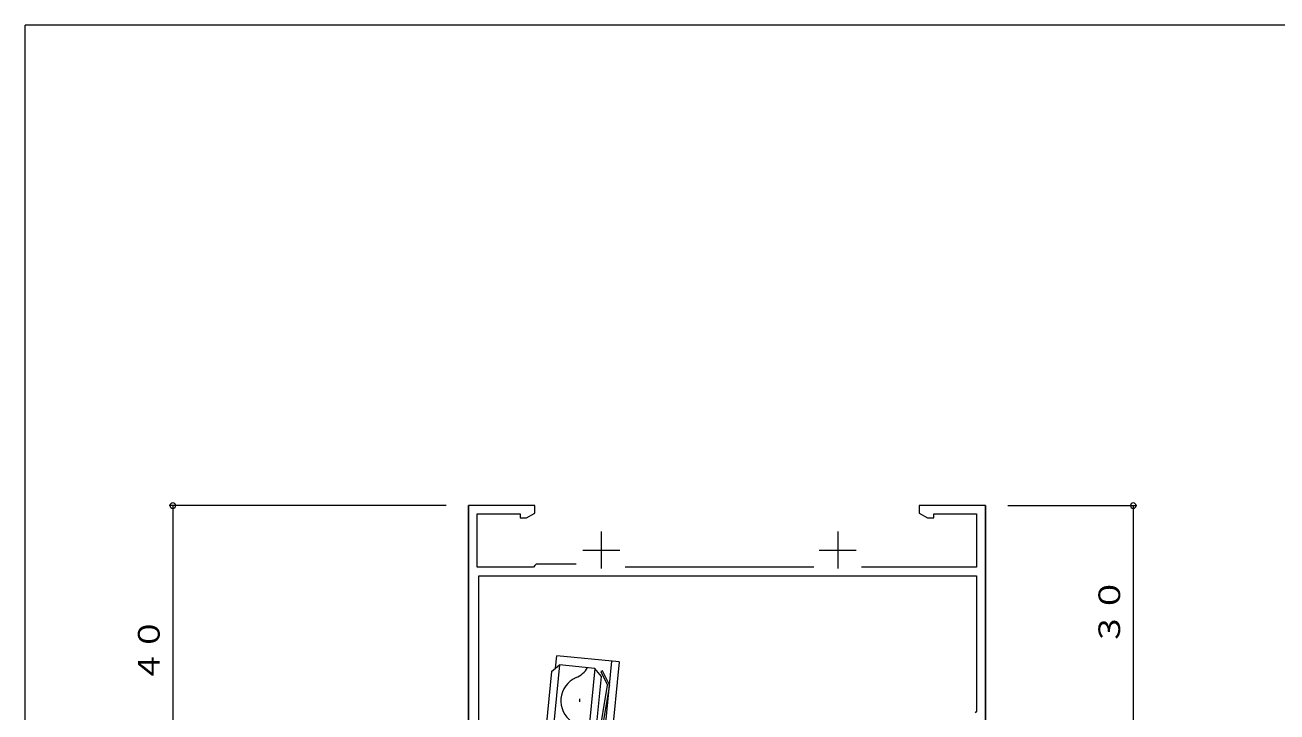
# Model space of a CAD drawing. Units: millimetres on the paper. Extents: x -420 to 373, y -297 to 267.
# Drawn here: x -417.7 to -248.3, y 171.5 to 264.4 of the extents above; entities that cross this region are included whole.
import ezdxf
from ezdxf.enums import TextEntityAlignment as Align

# ---------------------------------------------------------------- set-up
doc = ezdxf.new("R2010")
doc.units = ezdxf.units.MM
for name, color, linetype, lineweight in [('0-1_YKK_ZWAK', 7, 'Continuous', 9), ('0-3_YKK_11', 7, 'Continuous', 9), ('0-4_YKK_12', 2, 'Continuous', 9), ('0-6_YKK_13', 4, 'Continuous', 9), ('0-7_YKK_D', 6, 'Continuous', 9)]:
    doc.layers.add(name, color=color, linetype=linetype, lineweight=lineweight)
doc.styles.add('ＭＳ ゴシック', font='')
doc.styles.get('ＭＳ ゴシック').set_extended_font_data('MS Gothic')

msp = doc.modelspace()

# ---------------------------------------------------------------- linework, layer by layer
at = {"layer": '0-1_YKK_ZWAK'}
for p in [(-417.7, -260.6), (352.3, 264.4)]:
    msp.add_line(p, (-417.7, 264.4), dxfattribs=at)
at = {"layer": '0-3_YKK_11'}
for p, q in [((-357.7, 199.399), (-357.7, 159.399)), ((-348.7, 199.399), (-357.7, 199.399)), ((-356.5, 198.299), (-350.7, 198.299)), ((-356.5, 191.099), (-356.5, 198.299)), ((-350.7, 198.299), (-350.7, 197.749)), ((-349.826, 197.749), (-348.7, 198.399)), ((-348.7, 198.399), (-348.7, 199.399)), ((-296.7, 199.399), (-296.7, 198.399)), ((-287.7, 199.399), (-296.7, 199.399)), ((-296.7, 198.399), (-295.575, 197.749)), ((-294.7, 198.299), (-288.9, 198.299)), ((-294.7, 197.749), (-294.7, 198.299)), ((-288.9, 198.299), (-288.9, 191.099)), ((-287.7, 169.399), (-287.7, 199.399)), ((-350.7, 197.749), (-349.826, 197.749)), ((-295.575, 197.749), (-294.7, 197.749)), ((-339.7, 195.899), (-339.7, 190.899)), ((-307.7, 195.899), (-307.7, 190.899)), ((-342.2, 193.399), (-337.2, 193.399)), ((-310.2, 193.399), (-305.2, 193.399)), ((-348.5, 191.499), (-348.7, 191.299)), ((-343.125, 191.499), (-348.5, 191.499)), ((-348.9, 191.099), (-356.5, 191.099)), ((-356.3, 189.899), (-288.9, 189.899)), ((-356.3, 169.399), (-356.3, 189.899)), ((-348.7, 191.299), (-348.9, 191.099)), ((-310.933, 191.099), (-336.468, 191.099)), ((-288.9, 191.099), (-304.468, 191.099)), ((-288.9, 189.899), (-288.9, 171.599)), ((-288.9, 171.599), (-289.1, 171.399))]:
    msp.add_line(p, q, dxfattribs=at)
at = {"layer": '0-4_YKK_12'}
for p, q in [((-357.7, 0.899), (-357.7, 199.399)), ((-287.7, 199.399), (-287.7, 0.88)), ((-346.447, 176.969), (-355.126, 89.398)), ((-345.353, 177.866), (-354.229, 88.305)), ((-340.577, 177.393), (-349.453, 87.831)), ((-348.359, 88.728), (-339.68, 176.299)), ((-346.447, 176.969), (-345.353, 177.866)), ((-340.577, 177.393), (-345.353, 177.866)), ((-339.68, 176.299), (-340.577, 177.393)), ((-342.633, 173.275), (-342.672, 172.877))]:
    msp.add_line(p, q, dxfattribs=at)
for centre, radius, start, end in [((-344.485, 179.287), 3.437, 293.53937, 328.46605), ((-341.741, 172.986), 3.436, 113.53062, 235.14935)]:
    msp.add_arc(centre, radius, start, end, dxfattribs=at)
at = {"layer": '0-6_YKK_13'}
for p, q in [((-345.9, 177.418), (-345.732, 179.109)), ((-337.274, 178.271), (-345.732, 179.109)), ((-341.741, 143.341), (-338.269, 178.37)), ((-337.274, 178.271), (-340.745, 143.243)), ((-339.522, 177.058), (-339.747, 176.948)), ((-339.747, 176.948), (-338.851, 175.112)), ((-338.591, 175.15), (-339.522, 177.058)), ((-340.189, 167.248), (-338.851, 175.112)), ((-338.585, 175.185), (-339.93, 167.279))]:
    msp.add_line(p, q, dxfattribs=at)
at = {"layer": '0-7_YKK_D'}
for p, q in [((-360.701, 199.399), (-398.2, 199.4)), ((-397.7, 199.4), (-397.7, 159.399)), ((-284.701, 199.399), (-267.201, 199.399)), ((-267.701, 199.399), (-267.701, 169.399))]:
    msp.add_line(p, q, dxfattribs=at)
for centre, start, end in [((-397.7, 199.4), 0, 180), ((-397.7, 199.4), 180, 0), ((-267.701, 199.399), 0, 180), ((-267.701, 199.399), 180, 0)]:
    msp.add_arc(centre, 0.375, start, end, dxfattribs=at)

# ---------------------------------------------------------------- texts
at = {"layer": '0-7_YKK_D', "color": 7, "style": 'ＭＳ ゴシック'}
for s, width, p in [('３０', 1.15, (-268.601, 180.418)), ('４０', 1.1, (-398.6, 175.418))]:
    msp.add_text(s, height=2.933, rotation=90, dxfattribs=dict(at, width=width)).set_placement(p, align=Align.BOTTOM_LEFT)

doc.saveas('drawing.dxf')
